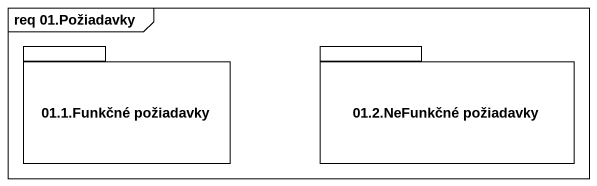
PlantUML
@startuml
mainframe req 01.Požiadavky
package "01.1.Funkčné požiadavky" as p01_1_Funkčné_požiadavky {
}
package "01.2.NeFunkčné požiadavky" as p01_2_NeFunkčné_požiadavky {
}
@enduml
